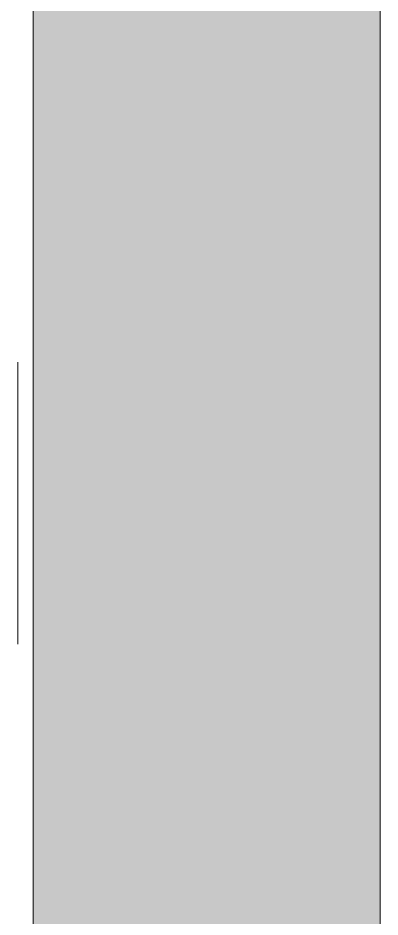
# Model space of a CAD drawing. Header units: inches. Extents: x 1076 to 2563, y 349 to 2134.
# Drawn here: x 2542.1 to 2562.9, y 793 to 844.5 of the extents above; entities that cross this region are included whole.
import ezdxf

# ---------------------------------------------------------------- set-up
doc = ezdxf.new("R2010")
doc.units = ezdxf.units.IN
doc.header["$MEASUREMENT"] = 0
for name, color, linetype, lineweight in [('A-WALL', 113, 'Continuous', 13), ('A-WALL-PATT', 111, 'Continuous', 13), ('I-FURN', 30, 'Continuous', 9)]:
    doc.layers.add(name, color=color, linetype=linetype, lineweight=lineweight)

# ---------------------------------------------------------------- blocks, each defined once
blk = doc.blocks.new('HighTower_SelectRecliner - HighTower_SelectRecliner-6937580-Level XX  POWER _ SIGNAL')
at = {"layer": 'I-FURN'}
for p, q in [((-8.071, -15.879), (8.071, -15.879)), ((-8.071, -15.879), (-6.198, -15.879)), ((6.198, -15.879), (8.071, -15.879))]:
    blk.add_line(p, q, dxfattribs=at)

msp = doc.modelspace()

# ---------------------------------------------------------------- hatches: boundary and pattern name
at = {"layer": 'A-WALL-PATT', "lineweight": 9}
msp.add_hatch(color=7, dxfattribs=at).paths.add_polyline_path([(2562.856, 381.963), (2562.856, 1092.417), (2542.981, 1092.417), (2542.981, 381.963)], flags=0)

# ---------------------------------------------------------------- linework, layer by layer
at = {"layer": 'A-WALL', "color": 8, "lineweight": 20}
for p, q in [((2562.856, 381.963), (2562.856, 1092.417)), ((2542.981, 875.899), (2542.981, 739.05))]:
    msp.add_line(p, q, dxfattribs=at)

# ---------------------------------------------------------------- block references
at = {"layer": 'I-FURN', "rotation": 90.00000000000027}
msp.add_blockref('HighTower_SelectRecliner - HighTower_SelectRecliner-6937580-Level XX  POWER _ SIGNAL', (2526.234, 816.711), dxfattribs=at)

doc.saveas('drawing.dxf')
